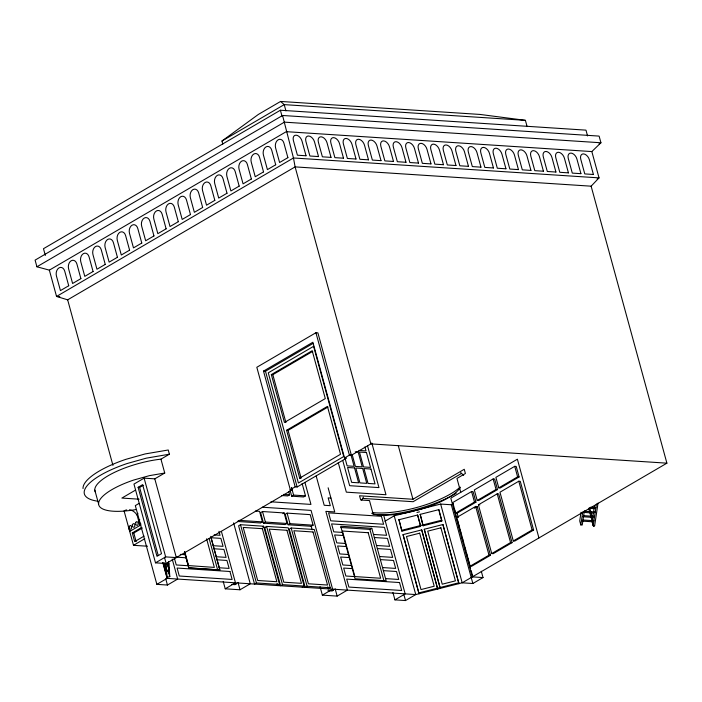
<?xml version="1.0" encoding="UTF-8"?>
<svg xmlns="http://www.w3.org/2000/svg" width="702" height="702" viewBox="0 0 702 702"><rect width="100%" height="100%" fill="white"/><g stroke="black" fill="none" stroke-linecap="round" stroke-linejoin="round"><path stroke-width="1.05" d="M581.019 512.276L579.72 520.945L580.808 524.929L582.248 525.017L584.362 510.933M580.808 524.929L582.757 511.925M594.533 505.501L592.102 521.753L593.19 525.737L594.629 525.824L598.043 503.071M593.19 525.737L596.437 504.062M129.124 527.693L128.861 528.597L129.949 530.721M139.917 525.465L137.109 515.189L137.873 513.276M361.662 500.07L363.417 497.191M139.751 519.699L138.812 521.753L139.128 522.902L140.777 523.438M49.351 270.138L56.546 296.446L67.655 299.833L295.112 166.892L591.128 186.179L599.034 177.878L591.839 151.571L600.938 142.769L599.113 136.1L282.564 115.479L35.1 260.117L36.925 266.786L49.351 270.138L286.267 131.669L591.839 151.571M222.806 144.129L221.955 141.014L258.362 114.435L280.589 101.448L480.107 114.444L525.403 120.34L527.105 126.571M221.955 141.014L284.213 104.624L525.403 120.34M587.565 135.934L585.977 130.142L280.396 110.232L43.48 248.701L45.332 255.458M36.925 266.786L284.389 122.148L600.938 142.769L599.052 143.875M591.128 186.179L666.9 463.171L370.884 443.883L351.395 455.273L317.901 332.853L315.926 332.73L256.818 367.278L290.303 489.698L292.278 489.829L291.699 487.714M295.173 486.855L263.504 371.104L312.89 342.243L344.55 457.994L346.525 458.125L297.148 486.977L295.173 486.855L290.303 489.698M263.504 371.104L265.479 371.235L312.995 343.462M597.148 178.984L599.034 177.878L293.462 157.976L56.546 296.446L59.819 296.656M271.341 374.587L312.197 350.71L325.289 398.578L284.442 422.455L271.341 374.587L272.824 374.684L312.75 351.351M95.349 491.997A49.377 15.014 -15.3 0 1 113.119 473.051A49.377 15.014 -15.3 0 1 160.942 459.152L169.393 454.212L168.234 449.991L145.13 453.94L125.991 459.301A60.354 18.349 -15.3 0 0 83.029 488.557M160.942 459.152L164.742 473.025L154.791 478.843L144.121 478.15L133.959 484.082L155.511 562.837L166.172 563.53L292.278 489.829M138.11 487.311L142.638 484.661L161.513 553.676L156.994 556.317L138.11 487.311L139.593 487.407L143.208 485.293M135.53 490.093L121.885 498.069L139.11 499.192M139.049 503.431L135.319 505.607L156.862 584.354L167.445 585.047L177.685 579.053L172.227 559.108M286.583 430.273L327.43 406.397L340.523 454.264L299.675 478.141L286.583 430.273L288.057 430.37L327.983 407.037M129.695 531.432L140.997 524.833M144.094 536.1L134.679 541.602L132.301 532.923L141.716 527.421M132.301 532.923L133.784 533.02L142.252 528.071M126.711 509.915A16.822 12.022 -86.3 0 0 124.07 510.854L133.494 545.314L144.796 538.706M155.511 562.837L165.663 556.897L176.334 557.59L154.791 478.843M344.55 457.994L349.42 455.15L351.395 455.273M288.794 491.716L289.645 494.822L287.75 495.928L281.555 495.524M262.513 511.53L260.618 512.635L263.496 523.174L285.135 524.578L287.03 523.473L284.143 512.943L262.513 511.53L265.391 522.06L287.03 523.473M240.505 524.71L238.61 525.816L254.536 584.064L256.432 582.958L279.554 584.459L263.619 526.219L240.505 524.71L256.432 582.958M289.996 489.978L291.699 496.182L293.594 495.077L305.51 495.858L302.114 483.441M305.51 495.858L303.615 496.963L291.699 496.182M262.434 521.867L260.539 522.981L237.416 521.472L239.312 520.366L262.434 521.867L259.547 511.337L255.344 511.065M156.862 584.354L167.111 578.369L415.76 594.568L462.188 582.809L666.9 463.171M263.496 523.174L265.391 522.06M282.88 513.68L284.143 512.943M262.355 526.956L263.619 526.219M287.109 513.127L285.214 514.241L288.092 524.771L311.214 526.281L313.11 525.175L310.223 514.636L287.109 513.127L289.987 523.666L313.11 525.175M266.584 526.412L264.689 527.518L280.616 585.758L282.511 584.652L304.15 586.065L288.215 527.816L266.584 526.412L282.511 584.652M288.092 524.771L289.987 523.666M291.181 528.009L289.285 529.115L305.221 587.363L307.116 586.258L330.23 587.758L314.294 529.519L291.181 528.009L307.116 586.258M223.218 581.458L225.228 588.811L235.468 582.818L221.393 531.37M225.228 588.811L240.014 589.777L250.263 583.783L233.608 522.885M392.927 592.514L394.936 599.868L405.186 593.874L383.643 515.128L373.28 514.452L369.489 500.57L360.696 499.999L359.538 495.779L412.952 499.262L464.25 469.278L465.4 473.499L456.958 478.431L460.758 492.304M461.547 473.402L413.101 501.711L362.671 498.429M340.953 527.509L369.893 529.387L371.788 528.281L386.153 580.808L355.072 578.781L340.707 526.254L371.788 528.281M384.907 521.261L394.217 515.812L440.645 504.062L451.316 504.756L453.159 503.676M279.554 584.459L277.659 585.565L277.088 583.485M302.255 587.17L304.15 586.065M471.595 491.54L452.764 502.544L455.642 513.083L457.125 513.18L475.956 502.167L473.078 491.637L471.595 491.54L474.473 502.07L475.956 502.167M493.155 478.939L474.324 489.943L477.211 500.473L478.685 500.57L497.525 489.566L494.638 479.027L493.155 478.939L496.042 489.469L497.525 489.566M514.724 466.33L495.893 477.342L498.771 487.872L500.254 487.969L519.085 476.965L516.207 466.426L514.724 466.33L517.602 476.869L519.085 476.965M455.642 513.083L474.473 502.07M477.211 500.473L496.042 489.469M498.771 487.872L517.602 476.869M330.23 587.758L328.334 588.873L327.764 586.793M320.068 586.74L322.358 595.138L332.608 589.145L311.065 510.398L262.311 507.221M456.835 517.427L475.666 506.423L477.149 506.519L490.479 555.264L471.647 566.268L470.164 566.172L456.835 517.427L458.309 517.523M478.395 504.826L497.227 493.813L498.71 493.91L512.048 542.655L493.208 553.667L491.733 553.571L478.395 504.826L479.878 504.922M518.796 481.212L499.964 492.216L513.294 540.961L514.777 541.058L533.608 530.054L520.279 481.309L518.796 481.212L532.134 529.957L533.608 530.054M474.324 508.169L477.149 506.519M322.358 595.138L337.153 596.103L347.402 590.11L325.86 511.363L334.74 511.942L328.132 487.793M394.936 599.868L405.519 600.552L415.76 594.568L394.217 515.812M470.164 566.172L489.004 555.168L490.479 555.264M491.733 553.571L510.565 542.558L512.048 542.655M513.294 540.961L532.134 529.957M440.645 504.062L462.188 582.809L472.858 583.511L483.02 577.571L481.291 571.27M594.603 525.737L593.576 526.333L588.671 508.397M166.242 564.575L168.98 563.881L168.41 561.802M416.944 512.495L419.506 511.846M168.98 563.881L169.779 576.632L167.05 577.325L163.066 562.758M398.973 519.734L417.637 515.014L420.516 525.552L420.568 526.421L401.913 531.151L398.973 519.734L401.913 531.151M420.2 514.364L438.864 509.643L441.742 520.173L441.795 521.051L423.139 525.772L420.2 514.364L423.139 525.772M401.851 530.273L441.742 520.173M403.045 534.617L419.033 593.734L403.045 534.617L421.709 529.896L437.697 589.013L421.709 529.896M424.271 529.247L440.259 588.364L424.271 529.247L442.936 524.526L458.924 583.643L442.936 524.526M418.98 592.865L458.862 582.765M169.393 454.212L146.288 458.16L127.15 463.522A60.354 18.349 -15.3 0 0 97.236 501.131M164.742 473.025L149.412 475.649L133.749 480.028A49.377 15.014 -15.3 0 0 98.596 503.966L94.805 490.093M359.029 450.447L366.005 450.903L364.926 446.937M355.247 451.798L358.178 451.991L362.241 466.856L355.405 466.409L352.15 454.519M299.675 478.141L301.158 478.237M590.364 507.265L595.84 507.625L594.059 508.66L588.592 508.309M584.248 511.275L595.182 511.986L593.409 513.03L583.564 512.39M283.45 494.419L289.645 494.822M330.94 498.06L328.167 497.885L330.3 505.677L324.192 505.273L316.19 476.017M583.59 515.645L594.524 516.356L592.751 517.392L582.906 516.751M582.932 520.006L593.874 520.717L592.102 521.753L582.256 521.112M270.937 501.807L310.951 504.413L304.922 482.371M342.383 532.414L333.766 531.853L331.59 523.903L384.442 527.342L386.618 535.293L373.473 534.441M263.566 527.448L265.733 527.588M343.234 535.503L334.608 534.942L336.784 542.892L345.41 543.453M374.315 537.521L387.46 538.381L389.636 546.34L376.491 545.48M214.128 534.906L220.051 535.293L218.963 531.309M346.253 546.542L337.627 545.981L339.803 553.939L348.429 554.501M377.334 548.569L390.479 549.42L392.655 557.379L379.51 556.519M213.206 545.691L223.069 546.332L220.893 538.373L211.03 537.732L219.849 569.971L188.926 567.962L184.486 551.728M214.049 548.771L223.912 549.412L226.088 557.37L216.225 556.73M349.271 557.581L340.654 557.019L342.83 564.978L351.448 565.54M380.352 559.608L393.497 560.459L395.682 568.418L382.529 567.558M133.494 545.314L147.543 546.226M180.274 554.387L185.302 554.712M176.088 557.142L186.144 557.8M217.067 559.81L226.93 560.459L229.106 568.409L219.243 567.769M352.29 568.62L343.673 568.058L345.849 576.017L354.466 576.579M383.371 570.647L396.525 571.507L398.701 579.457L385.547 578.606M483.02 577.571L472.349 576.877L450.807 498.122L517.392 459.205L538.943 537.951M188.32 565.751L176.255 564.97L174.35 558.011M233.239 583.625L236.407 583.827L234.986 584.661L231.818 584.45M331.432 590.022L333.547 590.154L332.125 590.987L327.895 590.715M280.589 101.448L284.213 104.624L285.916 110.863M460.67 472.578L463.662 475.368M589.698 507.8L592.874 519.401M497.227 493.813L510.565 542.558M475.666 506.423L489.004 555.168M457.125 513.18L458.073 516.654M454.273 508.932L455.133 512.065M455.703 514.154L456.563 517.295M457.134 519.383L459.424 527.755M459.994 529.843L460.854 532.976M461.995 537.162L462.855 540.294M464.856 547.621L465.716 550.754M466.286 552.843L467.146 555.984M467.716 558.072L469.147 563.302M469.717 565.391L470.577 568.532M471.147 570.621L472.867 576.895M451.316 504.756L472.858 583.511M439.206 511.574L441.795 521.051M420.568 526.421L417.637 515.014M398.271 445.603L412.952 499.262M282.564 115.479L293.462 157.976L295.112 166.892L370.884 443.883M371.823 442.98L385.977 494.734L346.332 492.155L338.241 462.574M280.396 110.232L281.985 116.023M367.471 445.612L378.957 487.6L349.64 485.687L342.752 460.494M403.79 594.252L405.519 600.552M350.86 454.431L354.106 466.321L347.13 465.865L344.954 457.941M369.893 529.387L383.968 580.861M315.926 332.73L349.42 455.15M335.144 588.75L337.153 596.103M272.824 374.684L285.916 422.551M288.057 430.37L300.868 477.202M311.214 526.281L312.162 529.756M265.479 371.235L297.148 486.977M291.611 487.837L293.594 495.077M238.004 582.423L240.014 589.777M168.015 564.294L168.585 566.374L168.322 562.162M167.646 563.601L169.357 569.848L166.62 570.542L164.628 563.258M144.121 478.15L165.663 556.897M167.699 564.426L169.401 570.665L166.672 571.358L164.391 563.039M167.33 563.741L168.462 567.9M168.164 570.033L169.015 573.157L168.813 569.998M168.076 570.393L169.779 576.632M164.452 557.23L166.172 563.53L167.111 578.369L162.803 562.618M165.716 578.746L167.445 585.047M139.593 487.407L158.187 555.37M133.784 533.02L136.162 541.698M67.655 299.833L112.943 465.382M210.758 536.363L219.849 569.971L188.724 567.786L184.459 552.035M209.143 538.522L217.673 570.033M206.616 538.811L214.347 567.4L188.54 565.584L184.819 551.825M438.864 509.643L438.917 510.521M129.396 509.801A16.822 12.022 -86.3 0 1 137.109 515.189M460.179 487.662A49.377 15.014 -15.3 0 1 415.61 510.652M414.575 510.924A49.377 15.014 -15.3 0 1 371.77 513.46M456.239 493.181A60.354 18.349 -15.3 0 1 450.315 496.533M449.271 497.069A60.354 18.349 -15.3 0 1 381.458 515.145M460.135 487.118A54.659 16.62 -15.3 0 1 372.271 512.504M135.618 509.634A49.377 15.014 -15.3 0 1 98.596 503.966M129.036 526.377L129.115 528.755L130.756 529.29L131.467 528.466L131.388 526.088L130.633 525.438L129.036 526.377M132.371 524.429L132.45 526.807L134.1 527.334L134.802 526.509L134.723 524.14L133.977 523.49L132.371 524.429M135.714 522.481L135.784 524.85L137.434 525.386L138.136 524.561L138.066 522.183L136.416 521.656L135.714 522.481M68.726 285.749L60.433 290.593L56.432 275.983A6.186 4.423 -86.3 0 1 59.029 267.874A6.186 4.423 -86.3 0 1 64.724 271.139L68.726 285.749M80.897 278.633L72.604 283.476L68.612 268.866A6.186 4.423 -86.3 0 1 71.2 260.758A6.186 4.423 -86.3 0 1 76.904 264.022L80.897 278.633M93.076 271.516L84.784 276.36L80.783 261.749A6.186 4.423 -86.3 0 1 83.38 253.641A6.186 4.423 -86.3 0 1 89.075 256.906L93.076 271.516M105.247 264.4L96.955 269.243L92.962 254.633A6.186 4.423 -86.3 0 1 95.551 246.525A6.186 4.423 -86.3 0 1 101.255 249.789L105.247 264.4M117.427 257.283L109.135 262.127L105.133 247.516A6.186 4.423 -86.3 0 1 107.731 239.408A6.186 4.423 -86.3 0 1 113.426 242.673L117.427 257.283M129.598 250.166L121.306 255.01L117.313 240.4A6.186 4.423 -86.3 0 1 119.902 232.292A6.186 4.423 -86.3 0 1 125.605 235.556L129.598 250.166M141.778 243.05L133.485 247.894L129.484 233.283A6.186 4.423 -86.3 0 1 132.081 225.175A6.186 4.423 -86.3 0 1 137.776 228.44L141.778 243.05M153.957 235.933L145.665 240.777L141.664 226.167A6.186 4.423 -86.3 0 1 144.252 218.059A6.186 4.423 -86.3 0 1 149.956 221.323L153.957 235.933M166.128 228.817L157.836 233.661L153.843 219.05A6.186 4.423 -86.3 0 1 156.432 210.942A6.186 4.423 -86.3 0 1 162.136 214.207L166.128 228.817M178.308 221.7L170.016 226.544L166.014 211.934A6.186 4.423 -86.3 0 1 168.603 203.826A6.186 4.423 -86.3 0 1 174.307 207.09L178.308 221.7M190.479 214.584L182.187 219.428L178.194 204.817A6.186 4.423 -86.3 0 1 180.783 196.709A6.186 4.423 -86.3 0 1 186.486 199.973L190.479 214.584M202.659 207.467L194.366 212.32L190.365 197.701A6.186 4.423 -86.3 0 1 192.962 189.601A6.186 4.423 -86.3 0 1 198.657 192.857L202.659 207.467M214.83 200.351L206.537 205.203L202.545 190.584A6.186 4.423 -86.3 0 1 205.133 182.485A6.186 4.423 -86.3 0 1 210.837 185.74L214.83 200.351M227.009 193.234L218.717 198.087L214.715 183.468A6.186 4.423 -86.3 0 1 217.313 175.368A6.186 4.423 -86.3 0 1 223.008 178.624L227.009 193.234M239.18 186.118L230.888 190.97L226.895 176.351A6.186 4.423 -86.3 0 1 229.484 168.252A6.186 4.423 -86.3 0 1 235.188 171.507L239.18 186.118M251.36 179.001L243.067 183.854L239.066 169.235A6.186 4.423 -86.3 0 1 241.663 161.135A6.186 4.423 -86.3 0 1 247.358 164.391L251.36 179.001M263.531 171.885L255.238 176.737L251.246 162.118A6.186 4.423 -86.3 0 1 253.834 154.019A6.186 4.423 -86.3 0 1 259.538 157.274L263.531 171.885M275.71 164.768L267.418 169.621L263.417 155.002A6.186 4.423 -86.3 0 1 266.014 146.902A6.186 4.423 -86.3 0 1 271.709 150.158L275.71 164.768M287.89 157.652L279.598 162.504L275.596 147.885A6.186 4.423 -86.3 0 1 278.185 139.786A6.186 4.423 -86.3 0 1 283.889 143.041L287.89 157.652M313.592 346.332L268.269 372.823L298.411 483.02L343.743 456.528L313.592 346.332M419.682 533.187L406.493 536.521L421.007 589.575L434.196 586.231L419.682 533.187M440.909 527.816L427.72 531.151L442.234 584.196L455.422 580.861L440.909 527.816M306.028 155.765L297.402 155.203L293.401 140.584A6.186 3.896 59.7 0 1 296.165 135.188A6.186 3.896 59.7 0 1 302.035 141.155L306.028 155.765M318.524 156.581L309.889 156.011L305.897 141.4A6.186 3.896 59.7 0 1 308.661 136.004A6.186 3.896 59.7 0 1 314.531 141.962L318.524 156.581M331.019 157.388L322.385 156.827L318.392 142.216A6.186 3.896 59.7 0 1 321.156 136.811A6.186 3.896 59.7 0 1 327.027 142.778L331.019 157.388M343.515 158.204L334.88 157.643L330.888 143.032A6.186 3.896 59.7 0 1 333.643 137.627A6.186 3.896 59.7 0 1 339.522 143.594L343.515 158.204M356.011 159.021L347.376 158.459L343.383 143.849A6.186 3.896 59.7 0 1 346.139 138.443A6.186 3.896 59.7 0 1 352.018 144.41L356.011 159.021M368.506 159.837L359.872 159.275L355.879 144.656A6.186 3.896 59.7 0 1 358.634 139.259A6.186 3.896 59.7 0 1 364.505 145.217L368.506 159.837M381.002 160.644L372.367 160.082L368.366 145.472A6.186 3.896 59.7 0 1 371.13 140.067A6.186 3.896 59.7 0 1 377 146.034L381.002 160.644M393.497 161.46L384.863 160.898L380.861 146.288A6.186 3.896 59.7 0 1 383.625 140.883A6.186 3.896 59.7 0 1 389.496 146.85L393.497 161.46M405.993 162.276L397.358 161.714L393.357 147.104A6.186 3.896 59.7 0 1 396.121 141.699A6.186 3.896 59.7 0 1 401.992 147.666L405.993 162.276M418.489 163.092L409.854 162.531L405.853 147.911A6.186 3.896 59.7 0 1 408.617 142.515A6.186 3.896 59.7 0 1 414.487 148.473L418.489 163.092M430.984 163.899L422.35 163.338L418.348 148.727A6.186 3.896 59.7 0 1 421.112 143.331A6.186 3.896 59.7 0 1 426.983 149.289L430.984 163.899M443.471 164.716L434.845 164.154L430.844 149.544A6.186 3.896 59.7 0 1 433.608 144.138A6.186 3.896 59.7 0 1 439.478 150.105L443.471 164.716M455.967 165.532L447.332 164.97L443.339 150.36A6.186 3.896 59.7 0 1 446.103 144.954A6.186 3.896 59.7 0 1 451.974 150.921L455.967 165.532M468.462 166.348L459.828 165.786L455.835 151.167A6.186 3.896 59.7 0 1 458.599 145.77A6.186 3.896 59.7 0 1 464.47 151.729L468.462 166.348M480.958 167.155L472.323 166.593L468.331 151.983A6.186 3.896 59.7 0 1 471.095 146.586A6.186 3.896 59.7 0 1 476.965 152.545L480.958 167.155M493.453 167.971L484.819 167.409L480.826 152.799A6.186 3.896 59.7 0 1 483.581 147.394A6.186 3.896 59.7 0 1 489.461 153.361L493.453 167.971M505.949 168.787L497.314 168.226L493.322 153.615A6.186 3.896 59.7 0 1 496.077 148.21A6.186 3.896 59.7 0 1 501.948 154.177L505.949 168.787M518.445 169.603L509.81 169.042L505.809 154.422A6.186 3.896 59.7 0 1 508.573 149.026A6.186 3.896 59.7 0 1 514.443 154.984L518.445 169.603M530.94 170.41L522.306 169.849L518.304 155.239A6.186 3.896 59.7 0 1 521.068 149.842A6.186 3.896 59.7 0 1 526.939 155.8L530.94 170.41M543.436 171.227L534.801 170.665L530.8 156.055A6.186 3.896 59.7 0 1 533.564 150.649A6.186 3.896 59.7 0 1 539.434 156.616L543.436 171.227M555.931 172.043L547.297 171.481L543.295 156.871A6.186 3.896 59.7 0 1 546.059 151.465A6.186 3.896 59.7 0 1 551.93 157.432L555.931 172.043M568.427 172.859L559.792 172.297L555.791 157.678A6.186 3.896 59.7 0 1 558.555 152.281A6.186 3.896 59.7 0 1 564.426 158.24L568.427 172.859M580.914 173.666L572.288 173.104L568.287 158.494A6.186 3.896 59.7 0 1 571.051 153.097A6.186 3.896 59.7 0 1 576.921 159.056L580.914 173.666M593.409 174.482L584.775 173.92L580.782 159.31A6.186 3.896 59.7 0 1 583.546 153.905A6.186 3.896 59.7 0 1 589.417 159.872L593.409 174.482M366.453 452.527L359.468 452.07L363.539 466.935L370.524 467.392L366.453 452.527M354.554 467.953L347.569 467.497L351.641 482.362L358.625 482.818L354.554 467.953M362.688 468.48L355.853 468.032L359.915 482.897L366.751 483.345L362.688 468.48M370.963 469.024L363.978 468.567L368.05 483.432L375.035 483.88L370.963 469.024M381.423 516.303L328.571 512.855L330.747 520.814L383.599 524.254L381.423 516.303M368.19 532.713L342.418 531.037L354.879 576.57L380.642 578.246L368.19 532.713M262.355 528.685L243.19 527.439L257.695 580.484L276.869 581.73L262.355 528.685M286.951 530.291L269.261 529.132L283.775 582.186L301.465 583.336L286.951 530.291M313.031 531.984L293.866 530.738L308.371 583.783L327.544 585.038L313.031 531.984M229.949 571.498L177.097 568.05L179.273 576.009L232.125 579.448L229.949 571.498M399.543 582.546L346.691 579.097L348.868 587.056L401.719 590.496L399.543 582.546"/></g></svg>
